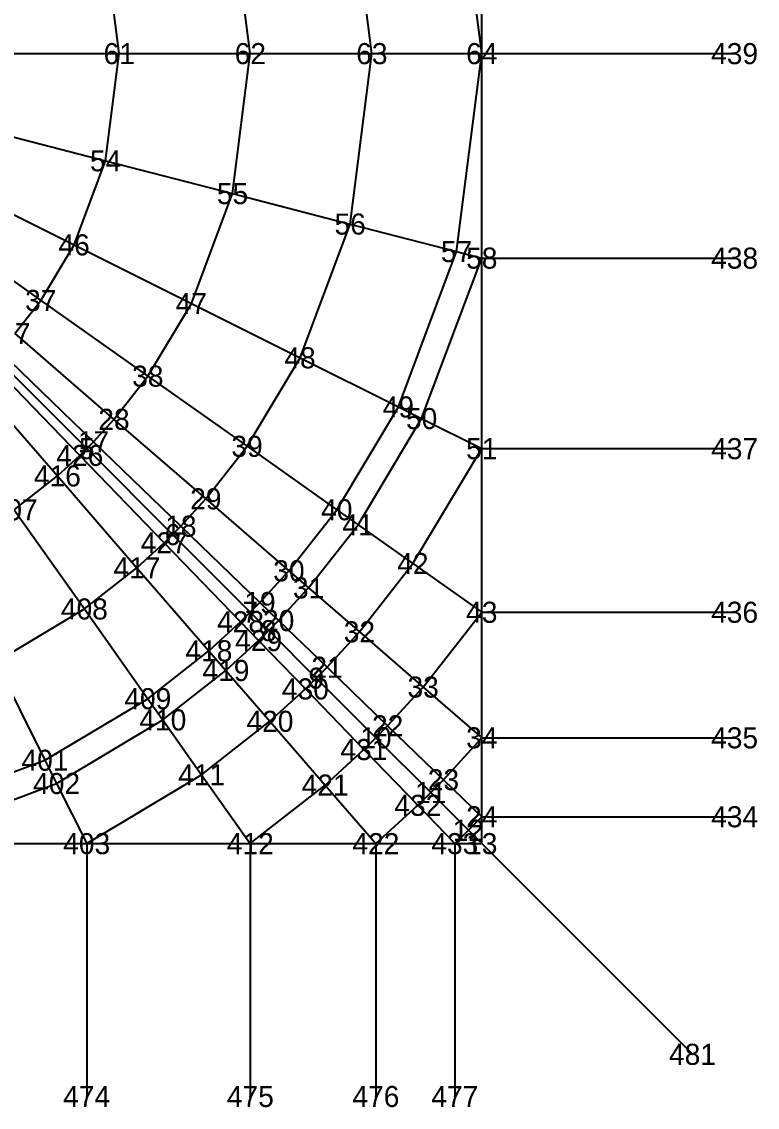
# Model space of a CAD drawing. Header units: metres. Extents: x -2.53 to 2.53, y -2.5 to 2.5.
# Drawn here: x 0.783 to 2.529, y -2.501 to 0.076 of the extents above; entities that cross this region are included whole.
import ezdxf
from ezdxf.enums import TextEntityAlignment as Align

# ---------------------------------------------------------------- set-up
doc = ezdxf.new("R2010")
doc.units = ezdxf.units.M

msp = doc.modelspace()

# ---------------------------------------------------------------- linework, layer by layer
at = {"layer": 'ESTRADOSSO'}
for p, q in [((1.875, 0, 2.279609), (1.815188, 0.469805, 2.279609)), ((1.875, 0, 2.279609), (1.875, 0.485286, 2.227356)), ((1.614223, 0, 2.471139), (1.562729, 0.404464, 2.471139)), ((1.325825, 0, 2.637125), (1.283532, 0.332202, 2.637125)), ((1.014743, 0, 2.771739), (0.982373, 0.254257, 2.771739)), ((0.686298, 0, 2.870755), (1.014743, 0, 2.771739)), ((0.982373, -0.254257, 2.771739), (1.014743, 0, 2.771739)), ((1.014743, 0, 2.771739), (1.325825, 0, 2.637125)), ((1.283532, -0.332202, 2.637125), (1.325825, 0, 2.637125)), ((1.325825, 0, 2.637125), (1.614223, 0, 2.471139)), ((1.562729, -0.404464, 2.471139), (1.614223, 0, 2.471139)), ((1.614223, 0, 2.471139), (1.875, 0, 2.279609)), ((1.815188, -0.469805, 2.279609), (1.875, 0, 2.279609)), ((1.875, -0.485286, 2.227356), (1.875, 0, 2.279609)), ((1.875, 0, 2.279609), (2.475, 0, 1.875)), ((0.664405, -0.171961, 2.870755), (0.982373, -0.254257, 2.771739)), ((0.907613, -0.453807, 2.771739), (0.982373, -0.254257, 2.771739)), ((0.982373, -0.254257, 2.771739), (1.283532, -0.332202, 2.637125)), ((0.613843, -0.306922, 2.870755), (0.907613, -0.453807, 2.771739)), ((1.185854, -0.592927, 2.637125), (1.283532, -0.332202, 2.637125)), ((1.283532, -0.332202, 2.637125), (1.562729, -0.404464, 2.471139)), ((0.56036, -0.396234, 2.870755), (0.828534, -0.585862, 2.771739)), ((1.443805, -0.721902, 2.471139), (1.562729, -0.404464, 2.471139)), ((1.562729, -0.404464, 2.471139), (1.815188, -0.469805, 2.279609)), ((0.828534, -0.585862, 2.771739), (0.907613, -0.453807, 2.771739)), ((0.907613, -0.453807, 2.771739), (1.185854, -0.592927, 2.637125)), ((1.677051, -0.838525, 2.279609), (1.815188, -0.469805, 2.279609)), ((1.732311, -0.866156, 2.227356), (1.875, -0.485286, 2.227356)), ((1.815188, -0.469805, 2.279609), (1.875, -0.485286, 2.227356)), ((1.875, -0.9375, 2.07791), (1.875, -0.485286, 2.227356)), ((1.875, -0.485286, 2.227356), (2.475, -0.485286, 1.811111)), ((0.767073, -0.664305, 2.771739), (0.828534, -0.585862, 2.771739)), ((0.828534, -0.585862, 2.771739), (1.082532, -0.765466, 2.637125)), ((1.082532, -0.765466, 2.637125), (1.185854, -0.592927, 2.637125)), ((1.185854, -0.592927, 2.637125), (1.443805, -0.721902, 2.471139)), ((0.767073, -0.664305, 2.771739), (1.00223, -0.867956, 2.637125)), ((0.717531, -0.717531, 2.771739), (0.9375, -0.9375, 2.637125)), ((0.729858, -0.704989, 2.771739), (0.953606, -0.921113, 2.637125)), ((0.704989, -0.729858, 2.771739), (0.921113, -0.953606, 2.637125)), ((1.318007, -0.931972, 2.471139), (1.443805, -0.721902, 2.471139)), ((1.443805, -0.721902, 2.471139), (1.677051, -0.838525, 2.279609)), ((0.664305, -0.767073, 2.771739), (0.867956, -1.00223, 2.637125)), ((1.00223, -0.867956, 2.637125), (1.082532, -0.765466, 2.637125)), ((1.082532, -0.765466, 2.637125), (1.318007, -0.931972, 2.471139)), ((1.530931, -1.082532, 2.279609), (1.677051, -0.838525, 2.279609)), ((1.677051, -0.838525, 2.279609), (1.732311, -0.866156, 2.227356)), ((0.953606, -0.921113, 2.637125), (1.00223, -0.867956, 2.637125)), ((1.00223, -0.867956, 2.637125), (1.220238, -1.056757, 2.471139)), ((1.581376, -1.118202, 2.227356), (1.732311, -0.866156, 2.227356)), ((1.732311, -0.866156, 2.227356), (1.875, -0.9375, 2.07791)), ((0.9375, -0.9375, 2.637125), (0.953606, -0.921113, 2.637125)), ((0.953606, -0.921113, 2.637125), (1.161037, -1.121476, 2.471139)), ((0.921113, -0.953606, 2.637125), (0.9375, -0.9375, 2.637125)), ((0.9375, -0.9375, 2.637125), (1.141428, -1.141428, 2.471139)), ((1.220238, -1.056757, 2.471139), (1.318007, -0.931972, 2.471139)), ((1.318007, -0.931972, 2.471139), (1.530931, -1.082532, 2.279609)), ((1.711633, -1.210307, 2.07791), (1.875, -0.9375, 2.07791)), ((1.875, -1.325825, 1.854401), (1.875, -0.9375, 2.07791)), ((1.875, -0.9375, 2.07791), (2.475, -0.9375, 1.623798)), ((0.867956, -1.00223, 2.637125), (0.921113, -0.953606, 2.637125)), ((0.921113, -0.953606, 2.637125), (1.121476, -1.161037, 2.471139)), ((0.765466, -1.082532, 2.637125), (0.867956, -1.00223, 2.637125)), ((0.867956, -1.00223, 2.637125), (1.056757, -1.220238, 2.471139)), ((1.161037, -1.121476, 2.471139), (1.220238, -1.056757, 2.471139)), ((1.220238, -1.056757, 2.471139), (1.417367, -1.227476, 2.279609)), ((0.765466, -1.082532, 2.637125), (0.931972, -1.318007, 2.471139)), ((1.417367, -1.227476, 2.279609), (1.530931, -1.082532, 2.279609)), ((1.530931, -1.082532, 2.279609), (1.581376, -1.118202, 2.227356)), ((1.141428, -1.141428, 2.471139), (1.161037, -1.121476, 2.471139)), ((1.161037, -1.121476, 2.471139), (1.348602, -1.30265, 2.279609)), ((1.46407, -1.267922, 2.227356), (1.581376, -1.118202, 2.227356)), ((1.581376, -1.118202, 2.227356), (1.711633, -1.210307, 2.07791)), ((1.121476, -1.161037, 2.471139), (1.141428, -1.141428, 2.471139)), ((1.141428, -1.141428, 2.471139), (1.325825, -1.325825, 2.279609)), ((1.056757, -1.220238, 2.471139), (1.121476, -1.161037, 2.471139)), ((1.121476, -1.161037, 2.471139), (1.30265, -1.348602, 2.279609)), ((1.584664, -1.372359, 2.07791), (1.711633, -1.210307, 2.07791)), ((1.711633, -1.210307, 2.07791), (1.875, -1.325825, 1.854401)), ((0.931972, -1.318007, 2.471139), (1.056757, -1.220238, 2.471139)), ((1.056757, -1.220238, 2.471139), (1.227476, -1.417367, 2.279609)), ((1.348602, -1.30265, 2.279609), (1.417367, -1.227476, 2.279609)), ((1.417367, -1.227476, 2.279609), (1.46407, -1.267922, 2.227356)), ((1.39304, -1.345573, 2.227356), (1.46407, -1.267922, 2.227356)), ((1.46407, -1.267922, 2.227356), (1.584664, -1.372359, 2.07791)), ((1.325825, -1.325825, 2.279609), (1.348602, -1.30265, 2.279609)), ((1.348602, -1.30265, 2.279609), (1.39304, -1.345573, 2.227356)), ((0.721902, -1.443805, 2.471139), (0.931972, -1.318007, 2.471139)), ((0.931972, -1.318007, 2.471139), (1.082532, -1.530931, 2.279609)), ((1.30265, -1.348602, 2.279609), (1.325825, -1.325825, 2.279609)), ((1.325825, -1.325825, 2.279609), (1.369512, -1.369512, 2.227356)), ((1.735913, -1.503344, 1.854401), (1.875, -1.325825, 1.854401)), ((1.875, -1.623798, 1.599968), (1.875, -1.325825, 1.854401)), ((1.875, -1.325825, 1.854401), (2.475, -1.325825, 1.325825)), ((1.227476, -1.417367, 2.279609), (1.30265, -1.348602, 2.279609)), ((1.30265, -1.348602, 2.279609), (1.345573, -1.39304, 2.227356)), ((1.369512, -1.369512, 2.227356), (1.39304, -1.345573, 2.227356)), ((1.39304, -1.345573, 2.227356), (1.507783, -1.456407, 2.07791)), ((1.345573, -1.39304, 2.227356), (1.369512, -1.369512, 2.227356)), ((1.369512, -1.369512, 2.227356), (1.482318, -1.482318, 2.07791)), ((1.507783, -1.456407, 2.07791), (1.584664, -1.372359, 2.07791)), ((1.584664, -1.372359, 2.07791), (1.735913, -1.503344, 1.854401)), ((1.267922, -1.46407, 2.227356), (1.345573, -1.39304, 2.227356)), ((1.345573, -1.39304, 2.227356), (1.456407, -1.507783, 2.07791)), ((1.082532, -1.530931, 2.279609), (1.227476, -1.417367, 2.279609)), ((1.227476, -1.417367, 2.279609), (1.267922, -1.46407, 2.227356)), ((0.721902, -1.443805, 2.471139), (0.838525, -1.677051, 2.279609)), ((1.118202, -1.581376, 2.227356), (1.267922, -1.46407, 2.227356)), ((1.267922, -1.46407, 2.227356), (1.372359, -1.584664, 2.07791)), ((1.482318, -1.482318, 2.07791), (1.507783, -1.456407, 2.07791)), ((1.507783, -1.456407, 2.07791), (1.651694, -1.595414, 1.854401)), ((1.456407, -1.507783, 2.07791), (1.482318, -1.482318, 2.07791)), ((1.482318, -1.482318, 2.07791), (1.623798, -1.623798, 1.854401)), ((1.372359, -1.584664, 2.07791), (1.456407, -1.507783, 2.07791)), ((1.456407, -1.507783, 2.07791), (1.595414, -1.651694, 1.854401)), ((1.651694, -1.595414, 1.854401), (1.735913, -1.503344, 1.854401)), ((1.735913, -1.503344, 1.854401), (1.875, -1.623798, 1.599968)), ((0.838525, -1.677051, 2.279609), (1.082532, -1.530931, 2.279609)), ((1.082532, -1.530931, 2.279609), (1.118202, -1.581376, 2.227356)), ((0.866156, -1.732311, 2.227356), (1.118202, -1.581376, 2.227356)), ((1.118202, -1.581376, 2.227356), (1.210307, -1.711633, 2.07791)), ((1.210307, -1.711633, 2.07791), (1.372359, -1.584664, 2.07791)), ((1.372359, -1.584664, 2.07791), (1.503344, -1.735913, 1.854401)), ((1.623798, -1.623798, 1.854401), (1.651694, -1.595414, 1.854401)), ((1.651694, -1.595414, 1.854401), (1.784033, -1.723244, 1.599968)), ((1.595414, -1.651694, 1.854401), (1.623798, -1.623798, 1.854401)), ((1.623798, -1.623798, 1.854401), (1.753902, -1.753902, 1.599968)), ((1.784033, -1.723244, 1.599968), (1.875, -1.623798, 1.599968)), ((1.875, -1.811111, 1.384374), (1.875, -1.623798, 1.599968)), ((1.875, -1.623798, 1.599968), (2.475, -1.623798, 0.9375)), ((1.503344, -1.735913, 1.854401), (1.595414, -1.651694, 1.854401)), ((1.595414, -1.651694, 1.854401), (1.723244, -1.784033, 1.599968)), ((0.469805, -1.815188, 2.279609), (0.838525, -1.677051, 2.279609)), ((0.838525, -1.677051, 2.279609), (0.866156, -1.732311, 2.227356)), ((0.9375, -1.875, 2.07791), (1.210307, -1.711633, 2.07791)), ((1.210307, -1.711633, 2.07791), (1.325825, -1.875, 1.854401)), ((1.753902, -1.753902, 1.599968), (1.784033, -1.723244, 1.599968)), ((1.784033, -1.723244, 1.599968), (1.875, -1.811111, 1.384374)), ((0.485286, -1.875, 2.227356), (0.866156, -1.732311, 2.227356)), ((0.866156, -1.732311, 2.227356), (0.9375, -1.875, 2.07791)), ((1.325825, -1.875, 1.854401), (1.503344, -1.735913, 1.854401)), ((1.503344, -1.735913, 1.854401), (1.623798, -1.875, 1.599968)), ((1.723244, -1.784033, 1.599968), (1.753902, -1.753902, 1.599968)), ((1.753902, -1.753902, 1.599968), (1.843332, -1.843332, 1.384374)), ((1.623798, -1.875, 1.599968), (1.723244, -1.784033, 1.599968)), ((1.723244, -1.784033, 1.599968), (1.811111, -1.875, 1.384374)), ((1.843332, -1.843332, 1.384374), (1.875, -1.811111, 1.384374)), ((1.875, -1.875, 1.29653), (1.875, -1.811111, 1.384374)), ((1.875, -1.811111, 1.384374), (2.475, -1.811111, 0.485286)), ((1.811111, -1.875, 1.384374), (1.843332, -1.843332, 1.384374)), ((1.843332, -1.843332, 1.384374), (1.875, -1.875, 1.29653)), ((0.485286, -1.875, 2.227356), (0.9375, -1.875, 2.07791)), ((0.9375, -1.875, 2.07791), (1.325825, -1.875, 1.854401)), ((0.9375, -1.875, 2.07791), (0.9375, -2.475, 1.623798)), ((1.325825, -1.875, 1.854401), (1.623798, -1.875, 1.599968)), ((1.325825, -1.875, 1.854401), (1.325825, -2.475, 1.325825)), ((1.623798, -1.875, 1.599968), (1.811111, -1.875, 1.384374)), ((1.623798, -1.875, 1.599968), (1.623798, -2.475, 0.9375)), ((1.811111, -1.875, 1.384374), (1.875, -1.875, 1.29653)), ((1.811111, -1.875, 1.384374), (1.811111, -2.475, 0.485286)), ((1.875, -1.875, 1.29653), (2.375, -2.375))]:
    msp.add_line(p, q, dxfattribs=at)
at = {"layer": 'EXTERNAL'}
for p in [(2.475, 0, -1.125), (2.475, -0.485286, -1.188889), (2.475, -0.9375, -1.376202), (2.475, -1.325825, -1.674175), (2.475, -1.623798, -2.0625), (2.475, -1.811111, -2.514714), (2.375, -2.375, -3), (0.9375, -2.475, -1.376202), (1.325825, -2.475, -1.674175), (1.623798, -2.475, -2.0625), (1.811111, -2.475, -2.514714)]:
    msp.add_point(p, dxfattribs=at)
at = {"layer": 'fz'}
for p, q in [((1.014743, 0, 2.771739), (1.014743, 0, 4.737739)), ((1.325825, 0, 2.637125), (1.325825, 0, 5.467125)), ((1.614223, 0, 2.471139), (1.614223, 0, 6.223139)), ((1.875, 0, 2.279609), (1.875, 0, 4.977609)), ((2.475, 0, 1.875), (2.475, 0, 1.875)), ((0.982373, -0.254257, 2.771739), (0.982373, -0.254257, 4.573739)), ((1.283532, -0.332202, 2.637125), (1.283532, -0.332202, 5.233125)), ((1.562729, -0.404464, 2.471139), (1.562729, -0.404464, 5.909139)), ((0.907613, -0.453807, 2.771739), (0.907613, -0.453807, 4.183739)), ((1.815188, -0.469805, 2.279609), (1.815188, -0.469805, 4.611609)), ((1.875, -0.485286, 2.227356), (1.875, -0.485286, 3.335356)), ((2.475, -0.485286, 1.811111), (2.475, -0.485286, 1.811111)), ((0.828534, -0.585862, 2.771739), (0.828534, -0.585862, 3.749739)), ((1.185854, -0.592927, 2.637125), (1.185854, -0.592927, 4.671125)), ((1.443805, -0.721902, 2.471139), (1.443805, -0.721902, 5.167139)), ((1.082532, -0.765466, 2.637125), (1.082532, -0.765466, 4.045125)), ((1.677051, -0.838525, 2.279609), (1.677051, -0.838525, 4.229609)), ((1.00223, -0.867956, 2.637125), (1.00223, -0.867956, 3.497125)), ((1.732311, -0.866156, 2.227356), (1.732311, -0.866156, 3.559356)), ((0.953606, -0.921113, 2.637125), (0.953606, -0.921113, 3.041125)), ((0.9375, -0.9375, 2.637125), (0.9375, -0.9375, 2.833125)), ((1.318007, -0.931972, 2.471139), (1.318007, -0.931972, 4.337139)), ((1.875, -0.9375, 2.07791), (1.875, -0.9375, 3.77191)), ((2.475, -0.9375, 1.623798), (2.475, -0.9375, 1.623798)), ((0.921113, -0.953606, 2.637125), (0.921113, -0.953606, 3.041125)), ((0.867956, -1.00223, 2.637125), (0.867956, -1.00223, 3.497125)), ((1.220238, -1.056757, 2.471139), (1.220238, -1.056757, 3.611139)), ((1.530931, -1.082532, 2.279609), (1.530931, -1.082532, 3.629609)), ((1.161037, -1.121476, 2.471139), (1.161037, -1.121476, 3.007139)), ((1.581376, -1.118202, 2.227356), (1.581376, -1.118202, 3.425356)), ((1.141428, -1.141428, 2.471139), (1.141428, -1.141428, 2.731139)), ((1.121476, -1.161037, 2.471139), (1.121476, -1.161037, 3.007139)), ((1.711633, -1.210307, 2.07791), (1.711633, -1.210307, 3.93191)), ((1.056757, -1.220238, 2.471139), (1.056757, -1.220238, 3.611139)), ((1.417367, -1.227476, 2.279609), (1.417367, -1.227476, 3.105609)), ((1.46407, -1.267922, 2.227356), (1.46407, -1.267922, 2.959356)), ((1.348602, -1.30265, 2.279609), (1.348602, -1.30265, 2.667609)), ((0.931972, -1.318007, 2.471139), (0.931972, -1.318007, 4.337139)), ((1.325825, -1.325825, 2.279609), (1.325825, -1.325825, 2.467609)), ((1.875, -1.325825, 1.854401), (1.875, -1.325825, 3.430401)), ((2.475, -1.325825, 1.325825), (2.475, -1.325825, 1.325825)), ((1.30265, -1.348602, 2.279609), (1.30265, -1.348602, 2.667609)), ((1.39304, -1.345573, 2.227356), (1.39304, -1.345573, 2.571356)), ((1.369512, -1.369512, 2.227356), (1.369512, -1.369512, 2.393356)), ((1.584664, -1.372359, 2.07791), (1.584664, -1.372359, 3.49391)), ((1.345573, -1.39304, 2.227356), (1.345573, -1.39304, 2.571356)), ((1.227476, -1.417367, 2.279609), (1.227476, -1.417367, 3.105609)), ((1.267922, -1.46407, 2.227356), (1.267922, -1.46407, 2.959356)), ((1.507783, -1.456407, 2.07791), (1.507783, -1.456407, 2.74391)), ((1.482318, -1.482318, 2.07791), (1.482318, -1.482318, 2.39991)), ((1.456407, -1.507783, 2.07791), (1.456407, -1.507783, 2.74391)), ((1.735913, -1.503344, 1.854401), (1.735913, -1.503344, 3.400401)), ((1.082532, -1.530931, 2.279609), (1.082532, -1.530931, 3.629609)), ((1.118202, -1.581376, 2.227356), (1.118202, -1.581376, 3.425356)), ((1.372359, -1.584664, 2.07791), (1.372359, -1.584664, 3.49391)), ((1.651694, -1.595414, 1.854401), (1.651694, -1.595414, 2.748401)), ((1.623798, -1.623798, 1.854401), (1.623798, -1.623798, 2.286401)), ((1.875, -1.623798, 1.599968), (1.875, -1.623798, 2.585968)), ((2.475, -1.623798, 0.9375), (2.475, -1.623798, 0.9375)), ((1.595414, -1.651694, 1.854401), (1.595414, -1.651694, 2.748401)), ((0.838525, -1.677051, 2.279609), (0.838525, -1.677051, 4.229609)), ((1.210307, -1.711633, 2.07791), (1.210307, -1.711633, 3.93191)), ((1.784033, -1.723244, 1.599968), (1.784033, -1.723244, 2.343968)), ((0.866156, -1.732311, 2.227356), (0.866156, -1.732311, 3.559356)), ((1.503344, -1.735913, 1.854401), (1.503344, -1.735913, 3.400401)), ((1.753902, -1.753902, 1.599968), (1.753902, -1.753902, 2.041968)), ((1.723244, -1.784033, 1.599968), (1.723244, -1.784033, 2.343968)), ((1.875, -1.811111, 1.384374), (1.875, -1.811111, 1.684374)), ((2.475, -1.811111, 0.485286), (2.475, -1.811111, 0.485286)), ((1.843332, -1.843332, 1.384374), (1.843332, -1.843332, 1.634374)), ((0.9375, -1.875, 2.07791), (0.9375, -1.875, 3.77191)), ((1.325825, -1.875, 1.854401), (1.325825, -1.875, 3.430401)), ((1.623798, -1.875, 1.599968), (1.623798, -1.875, 2.585968)), ((1.811111, -1.875, 1.384374), (1.811111, -1.875, 1.684374)), ((1.875, -1.875, 1.29653), (1.875, -1.875, 1.34053)), ((2.375, -2.375), (2.375, -2.375)), ((0.9375, -2.475, 1.623798), (0.9375, -2.475, 1.623798)), ((1.325825, -2.475, 1.325825), (1.325825, -2.475, 1.325825)), ((1.623798, -2.475, 0.9375), (1.623798, -2.475, 0.9375)), ((1.811111, -2.475, 0.485286), (1.811111, -2.475, 0.485286))]:
    msp.add_line(p, q, dxfattribs=at)
at = {"layer": 'INTERNAL'}
for p in [(1.014743, 0, 2.449806), (1.325825, 0, 2.296397), (1.614223, 0, 2.103696), (1.875, 0, 1.875), (0.982373, -0.254257, 2.449806), (1.283532, -0.332202, 2.296397), (1.562729, -0.404464, 2.103696), (0.907613, -0.453807, 2.449806), (1.815188, -0.469805, 1.875), (1.875, -0.485286, 1.811111), (0.828534, -0.585862, 2.449806), (1.185854, -0.592927, 2.296397), (1.443805, -0.721902, 2.103696), (1.082532, -0.765466, 2.296397), (1.677051, -0.838525, 1.875), (1.00223, -0.867956, 2.296397), (1.732311, -0.866156, 1.811111), (0.953606, -0.921113, 2.296397), (0.9375, -0.9375, 2.296397), (1.318007, -0.931972, 2.103696), (1.875, -0.9375, 1.623798), (0.921113, -0.953606, 2.296397), (0.867956, -1.00223, 2.296397), (1.220238, -1.056757, 2.103696), (1.530931, -1.082532, 1.875), (1.161037, -1.121476, 2.103696), (1.581376, -1.118202, 1.811111), (1.141428, -1.141428, 2.103696), (1.121476, -1.161037, 2.103696), (1.711633, -1.210307, 1.623798), (1.056757, -1.220238, 2.103696), (1.417367, -1.227476, 1.875), (1.46407, -1.267922, 1.811111), (1.348602, -1.30265, 1.875), (0.931972, -1.318007, 2.103696), (1.325825, -1.325825, 1.875), (1.875, -1.325825, 1.325825), (1.30265, -1.348602, 1.875), (1.39304, -1.345573, 1.811111), (1.369512, -1.369512, 1.811111), (1.584664, -1.372359, 1.623798), (1.345573, -1.39304, 1.811111), (1.227476, -1.417367, 1.875), (1.267922, -1.46407, 1.811111), (1.507783, -1.456407, 1.623798), (1.482318, -1.482318, 1.623798), (1.456407, -1.507783, 1.623798), (1.735913, -1.503344, 1.325825), (1.082532, -1.530931, 1.875), (1.118202, -1.581376, 1.811111), (1.372359, -1.584664, 1.623798), (1.651694, -1.595414, 1.325825), (1.623798, -1.623798, 1.325825), (1.875, -1.623798, 0.9375), (1.595414, -1.651694, 1.325825), (0.838525, -1.677051, 1.875), (1.210307, -1.711633, 1.623798), (1.784033, -1.723244, 0.9375), (0.866156, -1.732311, 1.811111), (1.503344, -1.735913, 1.325825), (1.753902, -1.753902, 0.9375), (1.723244, -1.784033, 0.9375), (1.875, -1.811111, 0.485286), (1.843332, -1.843332, 0.485286), (0.9375, -1.875, 1.623798), (1.325825, -1.875, 1.325825), (1.623798, -1.875, 0.9375), (1.811111, -1.875, 0.485286), (1.875, -1.875)]:
    msp.add_point(p, dxfattribs=at)
at = {"layer": 'INTRADOSSO'}
for p, q in [((1.875, 0, 1.875), (1.815188, 0.469805, 1.875)), ((1.875, 0, 1.875), (1.875, 0.485286, 1.811111)), ((1.614223, 0, 2.103696), (1.562729, 0.404464, 2.103696)), ((1.325825, 0, 2.296397), (1.283532, 0.332202, 2.296397)), ((1.014743, 0, 2.449806), (0.982373, 0.254257, 2.449806)), ((0.686298, 0, 2.561298), (1.014743, 0, 2.449806)), ((0.982373, -0.254257, 2.449806), (1.014743, 0, 2.449806)), ((1.014743, 0, 2.449806), (1.325825, 0, 2.296397)), ((1.283532, -0.332202, 2.296397), (1.325825, 0, 2.296397)), ((1.325825, 0, 2.296397), (1.614223, 0, 2.103696)), ((1.562729, -0.404464, 2.103696), (1.614223, 0, 2.103696)), ((1.614223, 0, 2.103696), (1.875, 0, 1.875)), ((1.815188, -0.469805, 1.875), (1.875, 0, 1.875)), ((1.875, -0.485286, 1.811111), (1.875, 0, 1.875)), ((1.875, 0, 1.875), (2.475, 0, -1.125)), ((0.664405, -0.171961, 2.561298), (0.982373, -0.254257, 2.449806)), ((0.907613, -0.453807, 2.449806), (0.982373, -0.254257, 2.449806)), ((0.982373, -0.254257, 2.449806), (1.283532, -0.332202, 2.296397)), ((0.613843, -0.306922, 2.561298), (0.907613, -0.453807, 2.449806)), ((1.185854, -0.592927, 2.296397), (1.283532, -0.332202, 2.296397)), ((1.283532, -0.332202, 2.296397), (1.562729, -0.404464, 2.103696)), ((0.56036, -0.396234, 2.561298), (0.828534, -0.585862, 2.449806)), ((1.443805, -0.721902, 2.103696), (1.562729, -0.404464, 2.103696)), ((1.562729, -0.404464, 2.103696), (1.815188, -0.469805, 1.875)), ((0.828534, -0.585862, 2.449806), (0.907613, -0.453807, 2.449806)), ((0.907613, -0.453807, 2.449806), (1.185854, -0.592927, 2.296397)), ((1.677051, -0.838525, 1.875), (1.815188, -0.469805, 1.875)), ((1.732311, -0.866156, 1.811111), (1.875, -0.485286, 1.811111)), ((1.815188, -0.469805, 1.875), (1.875, -0.485286, 1.811111)), ((1.875, -0.9375, 1.623798), (1.875, -0.485286, 1.811111)), ((1.875, -0.485286, 1.811111), (2.475, -0.485286, -1.188889)), ((0.767073, -0.664305, 2.449806), (0.828534, -0.585862, 2.449806)), ((0.828534, -0.585862, 2.449806), (1.082532, -0.765466, 2.296397)), ((1.082532, -0.765466, 2.296397), (1.185854, -0.592927, 2.296397)), ((1.185854, -0.592927, 2.296397), (1.443805, -0.721902, 2.103696)), ((0.767073, -0.664305, 2.449806), (1.00223, -0.867956, 2.296397)), ((0.717531, -0.717531, 2.449806), (0.9375, -0.9375, 2.296397)), ((0.729858, -0.704989, 2.449806), (0.953606, -0.921113, 2.296397)), ((0.704989, -0.729858, 2.449806), (0.921113, -0.953606, 2.296397)), ((1.318007, -0.931972, 2.103696), (1.443805, -0.721902, 2.103696)), ((1.443805, -0.721902, 2.103696), (1.677051, -0.838525, 1.875)), ((0.664305, -0.767073, 2.449806), (0.867956, -1.00223, 2.296397)), ((1.00223, -0.867956, 2.296397), (1.082532, -0.765466, 2.296397)), ((1.082532, -0.765466, 2.296397), (1.318007, -0.931972, 2.103696)), ((1.530931, -1.082532, 1.875), (1.677051, -0.838525, 1.875)), ((1.677051, -0.838525, 1.875), (1.732311, -0.866156, 1.811111)), ((0.953606, -0.921113, 2.296397), (1.00223, -0.867956, 2.296397)), ((1.00223, -0.867956, 2.296397), (1.220238, -1.056757, 2.103696)), ((1.581376, -1.118202, 1.811111), (1.732311, -0.866156, 1.811111)), ((1.732311, -0.866156, 1.811111), (1.875, -0.9375, 1.623798)), ((0.9375, -0.9375, 2.296397), (0.953606, -0.921113, 2.296397)), ((0.953606, -0.921113, 2.296397), (1.161037, -1.121476, 2.103696)), ((0.921113, -0.953606, 2.296397), (0.9375, -0.9375, 2.296397)), ((0.9375, -0.9375, 2.296397), (1.141428, -1.141428, 2.103696)), ((1.220238, -1.056757, 2.103696), (1.318007, -0.931972, 2.103696)), ((1.318007, -0.931972, 2.103696), (1.530931, -1.082532, 1.875)), ((1.711633, -1.210307, 1.623798), (1.875, -0.9375, 1.623798)), ((1.875, -1.325825, 1.325825), (1.875, -0.9375, 1.623798)), ((1.875, -0.9375, 1.623798), (2.475, -0.9375, -1.376202)), ((0.867956, -1.00223, 2.296397), (0.921113, -0.953606, 2.296397)), ((0.921113, -0.953606, 2.296397), (1.121476, -1.161037, 2.103696)), ((0.765466, -1.082532, 2.296397), (0.867956, -1.00223, 2.296397)), ((0.867956, -1.00223, 2.296397), (1.056757, -1.220238, 2.103696)), ((1.161037, -1.121476, 2.103696), (1.220238, -1.056757, 2.103696)), ((1.220238, -1.056757, 2.103696), (1.417367, -1.227476, 1.875)), ((0.765466, -1.082532, 2.296397), (0.931972, -1.318007, 2.103696)), ((1.417367, -1.227476, 1.875), (1.530931, -1.082532, 1.875)), ((1.530931, -1.082532, 1.875), (1.581376, -1.118202, 1.811111)), ((1.141428, -1.141428, 2.103696), (1.161037, -1.121476, 2.103696)), ((1.161037, -1.121476, 2.103696), (1.348602, -1.30265, 1.875)), ((1.46407, -1.267922, 1.811111), (1.581376, -1.118202, 1.811111)), ((1.581376, -1.118202, 1.811111), (1.711633, -1.210307, 1.623798)), ((1.121476, -1.161037, 2.103696), (1.141428, -1.141428, 2.103696)), ((1.141428, -1.141428, 2.103696), (1.325825, -1.325825, 1.875)), ((1.056757, -1.220238, 2.103696), (1.121476, -1.161037, 2.103696)), ((1.121476, -1.161037, 2.103696), (1.30265, -1.348602, 1.875)), ((1.584664, -1.372359, 1.623798), (1.711633, -1.210307, 1.623798)), ((1.711633, -1.210307, 1.623798), (1.875, -1.325825, 1.325825)), ((0.931972, -1.318007, 2.103696), (1.056757, -1.220238, 2.103696)), ((1.056757, -1.220238, 2.103696), (1.227476, -1.417367, 1.875)), ((1.348602, -1.30265, 1.875), (1.417367, -1.227476, 1.875)), ((1.417367, -1.227476, 1.875), (1.46407, -1.267922, 1.811111)), ((1.39304, -1.345573, 1.811111), (1.46407, -1.267922, 1.811111)), ((1.46407, -1.267922, 1.811111), (1.584664, -1.372359, 1.623798)), ((1.325825, -1.325825, 1.875), (1.348602, -1.30265, 1.875)), ((1.348602, -1.30265, 1.875), (1.39304, -1.345573, 1.811111)), ((0.721902, -1.443805, 2.103696), (0.931972, -1.318007, 2.103696)), ((0.931972, -1.318007, 2.103696), (1.082532, -1.530931, 1.875)), ((1.30265, -1.348602, 1.875), (1.325825, -1.325825, 1.875)), ((1.325825, -1.325825, 1.875), (1.369512, -1.369512, 1.811111)), ((1.735913, -1.503344, 1.325825), (1.875, -1.325825, 1.325825)), ((1.875, -1.623798, 0.9375), (1.875, -1.325825, 1.325825)), ((1.875, -1.325825, 1.325825), (2.475, -1.325825, -1.674175)), ((1.227476, -1.417367, 1.875), (1.30265, -1.348602, 1.875)), ((1.30265, -1.348602, 1.875), (1.345573, -1.39304, 1.811111)), ((1.369512, -1.369512, 1.811111), (1.39304, -1.345573, 1.811111)), ((1.39304, -1.345573, 1.811111), (1.507783, -1.456407, 1.623798)), ((1.345573, -1.39304, 1.811111), (1.369512, -1.369512, 1.811111)), ((1.369512, -1.369512, 1.811111), (1.482318, -1.482318, 1.623798)), ((1.507783, -1.456407, 1.623798), (1.584664, -1.372359, 1.623798)), ((1.584664, -1.372359, 1.623798), (1.735913, -1.503344, 1.325825)), ((1.267922, -1.46407, 1.811111), (1.345573, -1.39304, 1.811111)), ((1.345573, -1.39304, 1.811111), (1.456407, -1.507783, 1.623798)), ((1.082532, -1.530931, 1.875), (1.227476, -1.417367, 1.875)), ((1.227476, -1.417367, 1.875), (1.267922, -1.46407, 1.811111)), ((0.721902, -1.443805, 2.103696), (0.838525, -1.677051, 1.875)), ((1.118202, -1.581376, 1.811111), (1.267922, -1.46407, 1.811111)), ((1.267922, -1.46407, 1.811111), (1.372359, -1.584664, 1.623798)), ((1.482318, -1.482318, 1.623798), (1.507783, -1.456407, 1.623798)), ((1.507783, -1.456407, 1.623798), (1.651694, -1.595414, 1.325825)), ((1.456407, -1.507783, 1.623798), (1.482318, -1.482318, 1.623798)), ((1.482318, -1.482318, 1.623798), (1.623798, -1.623798, 1.325825)), ((1.372359, -1.584664, 1.623798), (1.456407, -1.507783, 1.623798)), ((1.456407, -1.507783, 1.623798), (1.595414, -1.651694, 1.325825)), ((1.651694, -1.595414, 1.325825), (1.735913, -1.503344, 1.325825)), ((1.735913, -1.503344, 1.325825), (1.875, -1.623798, 0.9375)), ((0.838525, -1.677051, 1.875), (1.082532, -1.530931, 1.875)), ((1.082532, -1.530931, 1.875), (1.118202, -1.581376, 1.811111)), ((0.866156, -1.732311, 1.811111), (1.118202, -1.581376, 1.811111)), ((1.118202, -1.581376, 1.811111), (1.210307, -1.711633, 1.623798)), ((1.210307, -1.711633, 1.623798), (1.372359, -1.584664, 1.623798)), ((1.372359, -1.584664, 1.623798), (1.503344, -1.735913, 1.325825)), ((1.623798, -1.623798, 1.325825), (1.651694, -1.595414, 1.325825)), ((1.651694, -1.595414, 1.325825), (1.784033, -1.723244, 0.9375)), ((1.595414, -1.651694, 1.325825), (1.623798, -1.623798, 1.325825)), ((1.623798, -1.623798, 1.325825), (1.753902, -1.753902, 0.9375)), ((1.784033, -1.723244, 0.9375), (1.875, -1.623798, 0.9375)), ((1.875, -1.811111, 0.485286), (1.875, -1.623798, 0.9375)), ((1.875, -1.623798, 0.9375), (2.475, -1.623798, -2.0625)), ((1.503344, -1.735913, 1.325825), (1.595414, -1.651694, 1.325825)), ((1.595414, -1.651694, 1.325825), (1.723244, -1.784033, 0.9375)), ((0.469805, -1.815188, 1.875), (0.838525, -1.677051, 1.875)), ((0.838525, -1.677051, 1.875), (0.866156, -1.732311, 1.811111)), ((0.9375, -1.875, 1.623798), (1.210307, -1.711633, 1.623798)), ((1.210307, -1.711633, 1.623798), (1.325825, -1.875, 1.325825)), ((1.753902, -1.753902, 0.9375), (1.784033, -1.723244, 0.9375)), ((1.784033, -1.723244, 0.9375), (1.875, -1.811111, 0.485286)), ((0.485286, -1.875, 1.811111), (0.866156, -1.732311, 1.811111)), ((0.866156, -1.732311, 1.811111), (0.9375, -1.875, 1.623798)), ((1.325825, -1.875, 1.325825), (1.503344, -1.735913, 1.325825)), ((1.503344, -1.735913, 1.325825), (1.623798, -1.875, 0.9375)), ((1.723244, -1.784033, 0.9375), (1.753902, -1.753902, 0.9375)), ((1.753902, -1.753902, 0.9375), (1.843332, -1.843332, 0.485286)), ((1.623798, -1.875, 0.9375), (1.723244, -1.784033, 0.9375)), ((1.723244, -1.784033, 0.9375), (1.811111, -1.875, 0.485286)), ((1.843332, -1.843332, 0.485286), (1.875, -1.811111, 0.485286)), ((1.875, -1.875), (1.875, -1.811111, 0.485286)), ((1.875, -1.811111, 0.485286), (2.475, -1.811111, -2.514714)), ((1.811111, -1.875, 0.485286), (1.843332, -1.843332, 0.485286)), ((1.843332, -1.843332, 0.485286), (1.875, -1.875)), ((0.485286, -1.875, 1.811111), (0.9375, -1.875, 1.623798)), ((0.9375, -1.875, 1.623798), (1.325825, -1.875, 1.325825)), ((0.9375, -1.875, 1.623798), (0.9375, -2.475, -1.376202)), ((1.325825, -1.875, 1.325825), (1.623798, -1.875, 0.9375)), ((1.325825, -1.875, 1.325825), (1.325825, -2.475, -1.674175)), ((1.623798, -1.875, 0.9375), (1.811111, -1.875, 0.485286)), ((1.623798, -1.875, 0.9375), (1.623798, -2.475, -2.0625)), ((1.811111, -1.875, 0.485286), (1.875, -1.875)), ((1.811111, -1.875, 0.485286), (1.811111, -2.475, -2.514714)), ((1.875, -1.875), (2.375, -2.375, -3))]:
    msp.add_line(p, q, dxfattribs=at)

# ---------------------------------------------------------------- texts
at = {"layer": 'ID-NODES'}
for s, p in [('61', (1.014743, 0, 2.449806)), ('62', (1.325825, 0, 2.296397)), ('63', (1.614223, 0, 2.103696)), ('64', (1.875, 0, 1.875)), ('439', (2.475, 0, -1.125)), ('54', (0.982373, -0.254257, 2.449806)), ('55', (1.283532, -0.332202, 2.296397)), ('56', (1.562729, -0.404464, 2.103696)), ('46', (0.907613, -0.453807, 2.449806)), ('57', (1.815188, -0.469805, 1.875)), ('58', (1.875, -0.485286, 1.811111)), ('438', (2.475, -0.485286, -1.188889)), ('37', (0.828534, -0.585862, 2.449806)), ('47', (1.185854, -0.592927, 2.296397)), ('27', (0.767073, -0.664305, 2.449806)), ('48', (1.443805, -0.721902, 2.103696)), ('38', (1.082532, -0.765466, 2.296397)), ('49', (1.677051, -0.838525, 1.875)), ('28', (1.00223, -0.867956, 2.296397)), ('50', (1.732311, -0.866156, 1.811111)), ('17', (0.953606, -0.921113, 2.296397)), ('5', (0.9375, -0.9375, 2.296397)), ('39', (1.318007, -0.931972, 2.103696)), ('51', (1.875, -0.9375, 1.623798)), ('437', (2.475, -0.9375, -1.376202)), ('426', (0.921113, -0.953606, 2.296397)), ('416', (0.867956, -1.00223, 2.296397)), ('29', (1.220238, -1.056757, 2.103696)), ('407', (0.765466, -1.082532, 2.296397)), ('40', (1.530931, -1.082532, 1.875)), ('18', (1.161037, -1.121476, 2.103696)), ('41', (1.581376, -1.118202, 1.811111)), ('6', (1.141428, -1.141428, 2.103696)), ('427', (1.121476, -1.161037, 2.103696)), ('42', (1.711633, -1.210307, 1.623798)), ('417', (1.056757, -1.220238, 2.103696)), ('30', (1.417367, -1.227476, 1.875)), ('31', (1.46407, -1.267922, 1.811111)), ('19', (1.348602, -1.30265, 1.875)), ('408', (0.931972, -1.318007, 2.103696)), ('7', (1.325825, -1.325825, 1.875)), ('43', (1.875, -1.325825, 1.325825)), ('436', (2.475, -1.325825, -1.674175)), ('428', (1.30265, -1.348602, 1.875)), ('20', (1.39304, -1.345573, 1.811111)), ('8', (1.369512, -1.369512, 1.811111)), ('32', (1.584664, -1.372359, 1.623798)), ('429', (1.345573, -1.39304, 1.811111)), ('418', (1.227476, -1.417367, 1.875)), ('419', (1.267922, -1.46407, 1.811111)), ('21', (1.507783, -1.456407, 1.623798)), ('9', (1.482318, -1.482318, 1.623798)), ('430', (1.456407, -1.507783, 1.623798)), ('33', (1.735913, -1.503344, 1.325825)), ('409', (1.082532, -1.530931, 1.875)), ('410', (1.118202, -1.581376, 1.811111)), ('420', (1.372359, -1.584664, 1.623798)), ('22', (1.651694, -1.595414, 1.325825)), ('10', (1.623798, -1.623798, 1.325825)), ('34', (1.875, -1.623798, 0.9375)), ('435', (2.475, -1.623798, -2.0625)), ('431', (1.595414, -1.651694, 1.325825)), ('401', (0.838525, -1.677051, 1.875)), ('411', (1.210307, -1.711633, 1.623798)), ('23', (1.784033, -1.723244, 0.9375)), ('402', (0.866156, -1.732311, 1.811111)), ('421', (1.503344, -1.735913, 1.325825)), ('11', (1.753902, -1.753902, 0.9375)), ('432', (1.723244, -1.784033, 0.9375)), ('24', (1.875, -1.811111, 0.485286)), ('434', (2.475, -1.811111, -2.514714)), ('12', (1.843332, -1.843332, 0.485286)), ('403', (0.9375, -1.875, 1.623798)), ('412', (1.325825, -1.875, 1.325825)), ('422', (1.623798, -1.875, 0.9375)), ('433', (1.811111, -1.875, 0.485286)), ('13', (1.875, -1.875)), ('481', (2.375, -2.375, -3)), ('474', (0.9375, -2.475, -1.376202)), ('475', (1.325825, -2.475, -1.674175)), ('476', (1.623798, -2.475, -2.0625)), ('477', (1.811111, -2.475, -2.514714))]:
    msp.add_text(s, height=0.05, dxfattribs=at).set_placement(p, align=Align.MIDDLE_CENTER)

doc.saveas('drawing.dxf')
